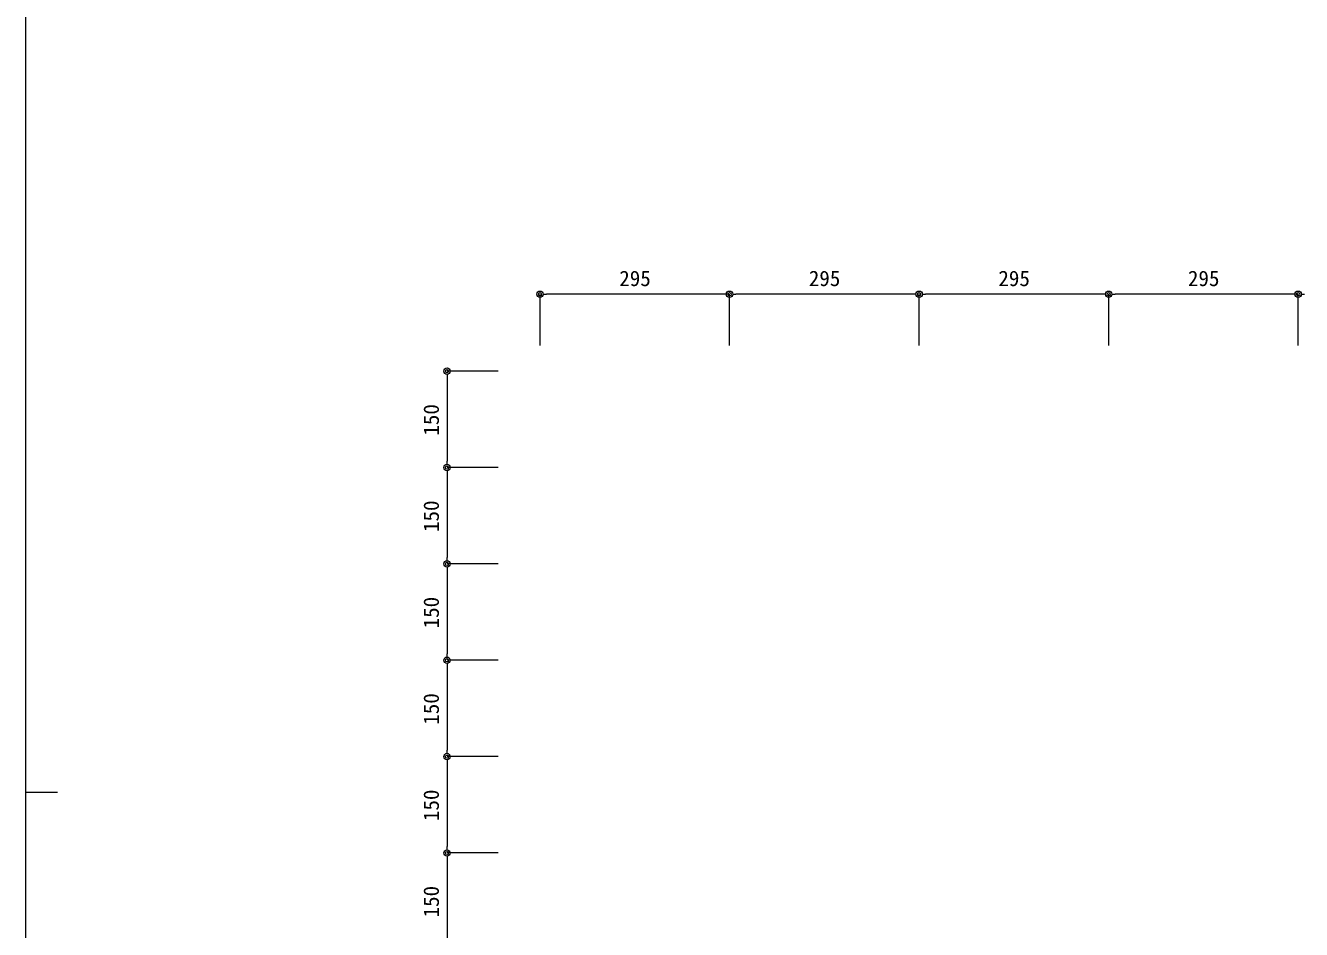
# Model space of a CAD drawing. Units: millimetres on the paper. Extents: x -401 to 401, y -279 to 279.
# Drawn here: x -400.7 to -202.1, y -140.7 to 0 of the extents above; entities that cross this region are included whole.
import ezdxf
from ezdxf.enums import TextEntityAlignment as Align

# ---------------------------------------------------------------- set-up
doc = ezdxf.new("R2010")
doc.units = ezdxf.units.MM
for name, color, linetype, lineweight in [('0-0_A-C01-補助線(非印刷)', 4, 'Continuous', 9), ('0-3_0-A12-寸法_目地', 5, 'Continuous', 9), ('0-4_0', 7, 'Continuous', 9), ('1-2_0-A01-枠A', 4, 'Continuous', 9)]:
    doc.layers.add(name, color=color, linetype=linetype, lineweight=lineweight)
doc.styles.add('ＭＳ ゴシック', font='')
doc.styles.get('ＭＳ ゴシック').set_extended_font_data('MS Gothic')

# ---------------------------------------------------------------- blocks, each defined once
blk = doc.blocks.new('_Dot')
at = {"layer": '0-4_0'}
blk.add_line((-0.5, 0), (-1, 0), dxfattribs=at)
for radius in [0.5, 0.25]:
    blk.add_circle((0, 0), radius, dxfattribs=at)

msp = doc.modelspace()

# ---------------------------------------------------------------- linework, layer by layer
at = {"layer": '0-0_A-C01-補助線(非印刷)'}
msp.add_line((-400.667, -119.333), (-395.667, -119.333), dxfattribs=at)
at = {"layer": '0-3_0-A12-寸法_目地'}
for p, q in [((-320.598, -49.803), (-320.598, -41.828)), ((-292.098, -41.828), (-319.598, -41.828)), ((-291.098, -49.803), (-291.098, -41.828)), ((-291.098, -49.8), (-291.098, -41.828)), ((-262.598, -41.828), (-290.098, -41.828)), ((-261.598, -49.803), (-261.598, -41.828)), ((-261.598, -49.8), (-261.598, -41.828)), ((-233.098, -41.828), (-260.598, -41.828)), ((-232.098, -49.803), (-232.098, -41.828)), ((-232.098, -49.8), (-232.098, -41.828)), ((-203.598, -41.828), (-231.098, -41.828)), ((-202.598, -49.803), (-202.598, -41.828)), ((-202.598, -49.8), (-202.598, -41.828)), ((-327.098, -53.809), (-335.072, -53.809)), ((-335.072, -54.809), (-335.072, -67.809)), ((-327.098, -68.809), (-335.072, -68.809)), ((-327.098, -68.809), (-335.072, -68.809)), ((-335.072, -69.809), (-335.072, -82.809)), ((-327.098, -83.809), (-335.072, -83.809)), ((-327.098, -83.809), (-335.072, -83.809)), ((-335.072, -84.809), (-335.072, -97.809)), ((-327.098, -98.809), (-335.072, -98.809)), ((-327.098, -98.809), (-335.072, -98.809)), ((-335.072, -99.809), (-335.072, -112.809)), ((-327.098, -113.809), (-335.072, -113.809)), ((-327.098, -113.809), (-335.072, -113.809)), ((-335.072, -114.809), (-335.072, -127.809)), ((-327.098, -128.809), (-335.072, -128.809)), ((-327.098, -128.809), (-335.072, -128.809)), ((-335.072, -129.809), (-335.072, -142.809))]:
    msp.add_line(p, q, dxfattribs=at)
at = {"layer": '1-2_0-A01-枠A'}
msp.add_line((-400.667, 278.667), (-400.667, -278.667), dxfattribs=at)

# ---------------------------------------------------------------- block references
at = {"layer": '0-3_0-A12-寸法_目地'}
for p, rotation in [((-320.598, -41.828), 180), ((-291.098, -41.828), 180), ((-261.598, -41.828), 180), ((-232.098, -41.828), 180), ((-202.598, -41.828), 180), ((-335.072, -53.809), 90), ((-335.072, -68.809), 270), ((-335.072, -68.809), 90), ((-335.072, -83.809), 270), ((-335.072, -83.809), 90), ((-335.072, -98.809), 270), ((-335.072, -98.809), 90), ((-335.072, -113.809), 270), ((-335.072, -113.809), 90), ((-335.072, -128.809), 270), ((-335.072, -128.809), 90)]:
    msp.add_blockref('_Dot', p, dxfattribs=dict(at, rotation=rotation))
for p in [(-291.098, -41.828), (-261.598, -41.828), (-232.098, -41.828), (-202.598, -41.828)]:
    msp.add_blockref('_Dot', p, dxfattribs=at)

# ---------------------------------------------------------------- texts
at = {"layer": '0-3_0-A12-寸法_目地', "style": 'ＭＳ ゴシック'}
for p in [(-308.266, -41.291), (-278.766, -41.291), (-249.266, -41.291), (-219.766, -41.291)]:
    msp.add_text('295', height=2.405, dxfattribs=at).set_placement(p, align=Align.BOTTOM_LEFT)
for p in [(-335.61, -63.843), (-335.61, -78.843), (-335.61, -93.843), (-335.61, -108.843), (-335.61, -123.843), (-335.61, -138.843)]:
    msp.add_text('150', height=2.405, rotation=90, dxfattribs=at).set_placement(p, align=Align.BOTTOM_LEFT)

doc.saveas('drawing.dxf')
